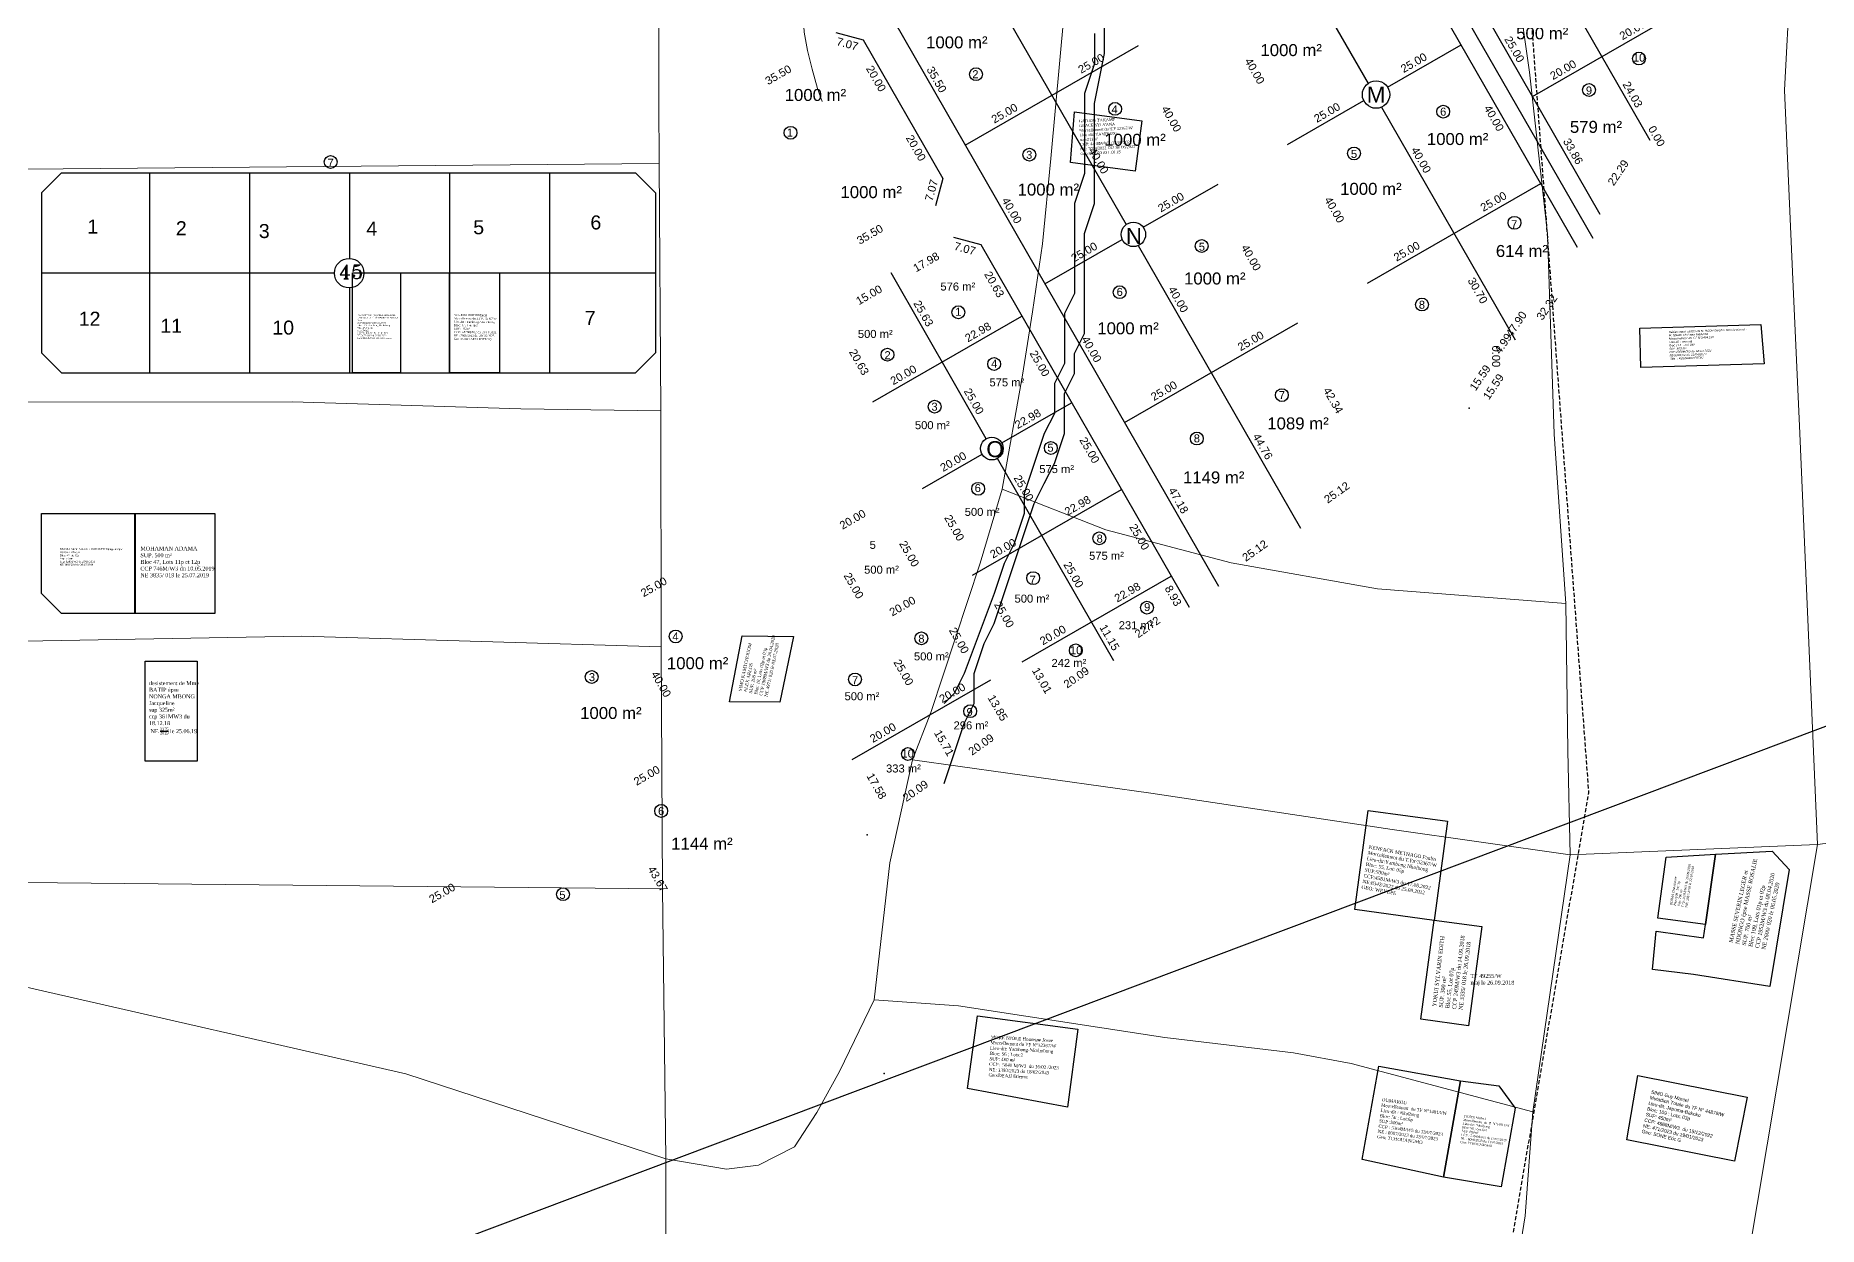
# Model space of a CAD drawing. Header units: millimetres. Extents: x 587399 to 927168, y 438565 to 1444955.
# Drawn here: x 589706.5 to 590152.1, y 444579.3 to 444877 of the extents above; entities that cross this region are included whole.
import ezdxf
from ezdxf.enums import TextEntityAlignment as Align

# ---------------------------------------------------------------- set-up
doc = ezdxf.new("R2010")
doc.units = ezdxf.units.MM
doc.header["$LTSCALE"] = 2
doc.linetypes.add('DISCONTINU', pattern=[0.75, 0.5, -0.25])
for name, color, linetype in [('Cotation Linéaire', 255, 'Continuous'), ('Cotation Surface', 7, 'Continuous'), ('Div_Cont', 1, 'Continuous'), ('end maj 26 02 2021', 7, 'Continuous'), ('Parcelle MAJ', 6, 'Continuous'), ('TF 13164 TF 13163 ET TF 45114 ANNULES', 250, 'Continuous')]:
    doc.layers.add(name, color=color, linetype=linetype)
for name, color, linetype, lineweight in [('Dossiers rejetés', 1, 'Continuous', 30), ('drains_fossés', 120, 'Continuous', 20), ('MAJ APRES LE 13.01.2023', 222, 'Continuous', 30), ('Numérotation', 6, 'Continuous', 9), ('Roads_others', 24, 'Continuous', 9)]:
    doc.layers.add(name, color=color, linetype=linetype, lineweight=lineweight)
doc.styles.get("Standard").update_dxf_attribs({"font": 'arial.ttf'})
doc.styles.add('Times 1.0', font='times.ttf', dxfattribs={"width": 0.99, "height": 1})

msp = doc.modelspace()

# ---------------------------------------------------------------- linework, layer by layer
at = {"color": 7}
for p, q in [((590095.78, 444826.277), (590021.607, 444955.399)), ((590032.981, 444944.634), (590097.478, 444832.354)), ((590091.878, 444824.036), (590025.177, 444940.151)), ((590091.878, 444824.036), (590025.177, 444940.151)), ((590001.008, 444932.034), (590039.519, 444864.992)), ((590001.008, 444932.034), (590039.519, 444864.992)), ((589940.31, 444897.167), (589979.059, 444829.711)), ((589940.31, 444897.167), (589979.059, 444829.711)), ((589906.491, 444877.741), (589913.317, 444875.896)), ((589906.491, 444877.741), (589913.317, 444875.896)), ((589921.122, 444880.378), (590002.155, 444739.314)), ((589913.317, 444875.896), (589933.241, 444841.211)), ((589913.317, 444875.896), (589933.241, 444841.211)), ((590042.909, 444859.092), (590076.32, 444800.928)), ((590042.909, 444859.092), (590076.32, 444800.928)), ((589933.241, 444841.211), (589931.396, 444834.385)), ((589933.241, 444841.211), (589931.396, 444834.385)), ((589935.879, 444826.581), (589942.705, 444824.735)), ((589935.879, 444826.581), (589942.705, 444824.735)), ((589942.705, 444824.735), (589994.783, 444734.075)), ((589942.705, 444824.735), (589994.783, 444734.075)), ((589982.073, 444824.464), (590022.628, 444753.865)), ((589982.073, 444824.464), (590022.628, 444753.865)), ((589944.094, 444776.179), (589920.287, 444817.624)), ((589944.094, 444776.179), (589920.287, 444817.624)), ((589975.963, 444720.698), (589946.912, 444771.272)), ((589975.963, 444720.698), (589946.912, 444771.272))]:
    msp.add_line(p, q, dxfattribs=at)
for p, q in [((589707.933, 444837.639), (589712.933, 444842.639)), ((589712.933, 444842.639), (589856.423, 444842.629)), ((589734.933, 444842.638), (589734.933, 444792.638)), ((589759.933, 444842.636), (589759.933, 444792.636)), ((589784.933, 444842.634), (589784.933, 444821.27)), ((589809.933, 444842.632), (589809.933, 444792.632)), ((589834.933, 444842.631), (589834.933, 444792.631)), ((589856.423, 444842.629), (589861.423, 444837.629)), ((589707.933, 444837.639), (589707.933, 444797.639)), ((589861.423, 444837.629), (589861.423, 444797.629)), ((589707.933, 444817.639), (589781.165, 444817.634)), ((589788.549, 444817.634), (589861.423, 444817.629)), ((589784.933, 444813.887), (589784.933, 444792.634)), ((589712.933, 444792.639), (589707.933, 444797.639)), ((589861.423, 444797.629), (589856.423, 444792.629)), ((589712.933, 444792.639), (589856.423, 444792.629))]:
    msp.add_line(p, q)
at = {"color": 232, "lineweight": 30, "flags": 128}
msp.add_lwpolyline([(589619, 444839), (589665, 444789), (589701, 444534), (591315, 445141), (591436, 445058), (592078, 443543), (591745, 440674), (591661, 440379)], dxfattribs=at)
msp.add_lwpolyline([(589619, 444839), (589665, 444789), (589701, 444534), (591315, 445141), (591436, 445058), (592078, 443543), (591745, 440674), (591661, 440379)], dxfattribs=at)
msp.add_lwpolyline([(589619, 444839), (589665, 444789), (589701, 444534), (591315, 445141), (591436, 445058), (592078, 443543), (591745, 440674), (591661, 440379)], dxfattribs=at)
at = {"flags": 128}
for points in [[(589966.174, 444857.931), (589982.962, 444855.675), (589981.272, 444843.098), (589965.148, 444845.215)], [(590039.51, 444683.27), (590059.34, 444680.62), (590056.04, 444655.784), (590036.21, 444658.49)]]:
    msp.add_lwpolyline(points, close=True, dxfattribs=at)
at = {"color": 1, "lineweight": -3, "flags": 128}
msp.add_lwpolyline([(589785.662, 444817.646), (589797.659, 444817.646), (589797.657, 444792.645), (589785.662, 444792.634)], close=True, dxfattribs=at)
at = {"color": 5, "flags": 128}
msp.add_lwpolyline([(590137.73, 444804.72), (590138.5, 444794.91), (590107.73, 444794.02), (590107.45, 444803.84)], close=True, dxfattribs=at)
at = {"color": 232, "lineweight": 30, "flags": 128}
for points in [[(590042.183, 444619.38), (590062.624, 444615.72), (590058.34, 444591.633), (590038.034, 444596.048)], [(590062.624, 444615.72), (590072.237, 444614.428), (590076.317, 444608.838), (590072.817, 444589.148), (590058.343, 444591.637)]]:
    msp.add_lwpolyline(points, close=True, dxfattribs=at)
at = {"color": 7}
for centre, radius in [((590107.223, 444871.224), 1.605), ((590107.223, 444871.224), 1.605), ((589941.529, 444867.316), 1.605), ((589941.529, 444867.316), 1.605), ((590041.518, 444862.217), 3.42), ((590041.518, 444862.217), 3.42), ((590094.762, 444863.371), 1.605), ((590094.762, 444863.371), 1.605), ((589976.301, 444858.645), 1.605), ((589976.301, 444858.645), 1.605), ((590058.311, 444857.955), 1.605), ((590058.311, 444857.955), 1.605), ((589895.18, 444852.673), 1.605), ((589895.18, 444852.673), 1.605), ((589780.221, 444845.39), 1.605), ((589780.221, 444845.39), 1.605), ((589954.876, 444847.201), 1.605), ((589954.876, 444847.201), 1.605), ((590036.015, 444847.496), 1.605), ((590036.015, 444847.496), 1.605), ((589980.877, 444827.266), 3.047), ((589980.877, 444827.266), 3.047), ((590076.119, 444830.166), 1.605), ((590076.119, 444830.166), 1.605), ((589997.947, 444824.353), 1.605), ((589997.947, 444824.353), 1.605), ((589977.428, 444812.82), 1.605), ((589977.428, 444812.82), 1.605), ((590053.003, 444809.744), 1.605), ((590053.003, 444809.744), 1.605), ((589937.12, 444807.811), 1.605), ((589937.12, 444807.811), 1.605), ((589919.389, 444797.205), 1.605), ((589919.389, 444797.205), 1.605), ((589946.05, 444794.868), 1.605), ((589946.05, 444794.868), 1.605), ((590017.989, 444787.094), 1.605), ((590017.989, 444787.094), 1.605), ((589931.183, 444784.203), 1.605), ((589931.183, 444784.203), 1.605), ((589945.503, 444773.725), 2.829), ((589945.503, 444773.725), 2.829), ((589960.233, 444773.886), 1.605), ((589960.233, 444773.886), 1.605), ((589996.728, 444776.234), 1.605), ((589996.728, 444776.234), 1.605), ((589942.072, 444763.682), 1.605), ((589942.072, 444763.682), 1.605), ((589972.339, 444751.313), 1.605), ((589972.339, 444751.313), 1.605), ((589955.813, 444741.345), 1.605), ((589955.813, 444741.345), 1.605), ((589984.248, 444733.98), 1.605), ((589984.248, 444733.98), 1.605), ((589866.465, 444726.759), 1.605), ((589866.465, 444726.759), 1.605), ((589927.884, 444726.29), 1.605), ((589927.884, 444726.29), 1.605), ((589966.47, 444723.292), 1.605), ((589966.47, 444723.292), 1.605), ((589845.473, 444716.634), 1.605), ((589845.473, 444716.634), 1.605), ((589911.291, 444716.026), 1.605), ((589911.291, 444716.026), 1.605), ((589940.072, 444708.075), 1.605), ((589940.072, 444708.075), 1.605), ((589924.515, 444697.391), 1.605), ((589924.515, 444697.391), 1.605), ((589862.843, 444683.157), 1.605), ((589862.843, 444683.157), 1.605), ((589838.309, 444662.335), 1.605), ((589838.309, 444662.335), 1.605)]:
    msp.add_circle(centre, radius, dxfattribs=at)
msp.add_circle((589784.857, 444817.579), 3.693)
for p in [(590064.828, 444783.858), (590064.828, 444783.858), (589914.286, 444677.214), (589914.286, 444677.214)]:
    msp.add_point(p, dxfattribs=at)
at = {"layer": 'Cotation Surface', "color": 7}
msp.add_line((590087.409, 444890.036), (590109.924, 444850.84), dxfattribs=at)
msp.add_line((590087.409, 444890.036), (590109.924, 444850.84), dxfattribs=at)
at = {"layer": 'Div_Cont', "color": 7}
for p, q in [((590080.611, 444861.715), (590115.297, 444881.639)), ((590080.611, 444861.715), (590115.297, 444881.639)), ((589938.804, 444849.595), (589982.161, 444874.501)), ((589938.804, 444849.595), (589982.161, 444874.501)), ((590044.37, 444864.106), (590062.784, 444874.684)), ((590044.37, 444864.106), (590062.784, 444874.684)), ((590019.427, 444849.778), (590038.45, 444860.706)), ((590019.427, 444849.778), (590038.45, 444860.706)), ((589983.346, 444829.052), (590002.085, 444839.816)), ((589983.346, 444829.052), (590002.085, 444839.816)), ((590039.351, 444815.093), (590082.708, 444839.999)), ((590039.351, 444815.093), (590082.708, 444839.999)), ((589958.728, 444814.911), (589978.091, 444826.033)), ((589958.728, 444814.911), (589978.091, 444826.033)), ((589915.708, 444785.441), (589952.979, 444806.851)), ((589915.708, 444785.441), (589952.979, 444806.851)), ((589978.652, 444780.226), (590022.01, 444805.132)), ((589978.652, 444780.226), (590022.01, 444805.132)), ((589947.956, 444775.135), (589965.431, 444785.173)), ((589947.956, 444775.135), (589965.431, 444785.173)), ((589928.161, 444763.763), (589943.05, 444772.316)), ((589928.161, 444763.763), (589943.05, 444772.316)), ((589940.613, 444742.085), (589977.884, 444763.494)), ((589940.613, 444742.085), (589977.884, 444763.494)), ((589953.066, 444720.407), (589990.336, 444741.816)), ((589953.066, 444720.407), (589990.336, 444741.816)), ((589910.577, 444696), (589945.261, 444715.924)), ((589910.577, 444696), (589945.261, 444715.924))]:
    msp.add_line(p, q, dxfattribs=at)
at = {"layer": 'Dossiers rejetés', "flags": 128}
msp.add_lwpolyline([(589809.933, 444817.632), (589822.433, 444817.631), (589822.433, 444792.631), (589809.933, 444792.632)], close=True, dxfattribs=at)
at = {"layer": 'drains_fossés'}
msp.add_lwpolyline([(589903.107, 444860.529), (589901.882, 444863.755), (589900.601, 444868.552), (589899.431, 444873.227), (589898.594, 444877.791), (589898.402, 444880.732), (589898.544, 444883.429), (589898.808, 444885.497), (589899.759, 444889.632), (589900.388, 444893.259), (589900.576, 444893.591), (589902.252, 444893.858)], dxfattribs=at)
at = {"layer": 'end maj 26 02 2021', "flags": 128}
for points in [[(589973.607, 444872.492), (589973.607, 444879.992), (589976.107, 444887.492)], [(589973.607, 444872.492), (589973.607, 444879.992), (589976.107, 444887.492)], [(589971.107, 444877.492), (589971.107, 444869.992), (589968.607, 444862.492), (589968.607, 444857.492), (589968.607, 444849.992), (589968.607, 444842.492), (589966.107, 444834.992), (589966.107, 444829.992), (589966.107, 444824.992), (589966.107, 444817.492), (589966.107, 444812.492), (589963.607, 444807.492), (589963.607, 444802.492), (589963.607, 444794.992), (589961.107, 444789.992), (589961.107, 444782.492), (589958.607, 444777.492), (589956.107, 444769.992), (589953.607, 444762.492), (589953.607, 444757.492), (589951.107, 444749.992), (589948.607, 444744.992), (589946.107, 444737.492), (589938.607, 444717.492), (589936.107, 444712.492), (589933.607, 444709.992)], [(589971.107, 444877.492), (589971.107, 444869.992), (589968.607, 444862.492), (589968.607, 444857.492), (589968.607, 444849.992), (589968.607, 444842.492), (589966.107, 444834.992), (589966.107, 444829.992), (589966.107, 444824.992), (589966.107, 444817.492), (589966.107, 444812.492), (589963.607, 444807.492), (589963.607, 444802.492), (589963.607, 444794.992), (589961.107, 444789.992), (589961.107, 444782.492), (589958.607, 444777.492), (589956.107, 444769.992), (589953.607, 444762.492), (589953.607, 444757.492), (589951.107, 444749.992), (589948.607, 444744.992), (589946.107, 444737.492), (589938.607, 444717.492), (589936.107, 444712.492), (589933.607, 444709.992)], [(589968.607, 444827.492), (589971.107, 444834.992), (589971.107, 444844.992), (589971.107, 444852.492), (589971.107, 444859.992), (589973.607, 444872.492)], [(589968.607, 444827.492), (589971.107, 444834.992), (589971.107, 444844.992), (589971.107, 444852.492), (589971.107, 444859.992), (589973.607, 444872.492)], [(589968.607, 444812.492), (589968.607, 444819.992), (589968.607, 444827.492)], [(589968.607, 444812.492), (589968.607, 444819.992), (589968.607, 444827.492)], [(589958.607, 444764.992), (589961.107, 444769.992), (589963.607, 444777.492), (589963.607, 444787.492), (589966.107, 444792.492), (589966.107, 444797.492), (589968.607, 444802.492), (589968.607, 444812.492)], [(589958.607, 444764.992), (589961.107, 444769.992), (589963.607, 444777.492), (589963.607, 444787.492), (589966.107, 444792.492), (589966.107, 444797.492), (589968.607, 444802.492), (589968.607, 444812.492)], [(589953.607, 444752.492), (589956.107, 444759.992), (589958.607, 444764.992)], [(589953.607, 444752.492), (589956.107, 444759.992), (589958.607, 444764.992)], [(589936.107, 444697.492), (589938.607, 444704.992), (589941.107, 444709.992), (589941.107, 444717.492), (589943.607, 444724.992), (589946.107, 444729.992), (589948.607, 444737.492), (589951.107, 444744.992), (589953.607, 444752.492)], [(589936.107, 444697.492), (589938.607, 444704.992), (589941.107, 444709.992), (589941.107, 444717.492), (589943.607, 444724.992), (589946.107, 444729.992), (589948.607, 444737.492), (589951.107, 444744.992), (589953.607, 444752.492)], [(589933.607, 444689.992), (589936.107, 444697.492)], [(589933.607, 444689.992), (589936.107, 444697.492)]]:
    msp.add_lwpolyline(points, dxfattribs=at)
at = {"layer": 'end maj 26 02 2021', "color": 150}
for points in [[(589707.936, 444757.526), (589731.333, 444757.516), (589731.333, 444732.503), (589712.932, 444732.506), (589707.933, 444737.506)], [(589707.936, 444757.526), (589731.333, 444757.516), (589731.333, 444732.503), (589712.932, 444732.506), (589707.933, 444737.506)], [(590126.398, 444672.318), (590123.849, 444654.725), (590111.958, 444656.371), (590114.068, 444671.611)], [(590126.398, 444672.318), (590123.849, 444654.725), (590111.958, 444656.371), (590114.068, 444671.611)]]:
    msp.add_lwpolyline(points, close=True, dxfattribs=at)
at = {"layer": 'end maj 26 02 2021', "color": 150, "lineweight": -3, "flags": 128}
for points in [[(589751.237, 444757.506), (589751.237, 444732.502), (589731.24, 444732.502), (589731.24, 444757.515)], [(589751.237, 444757.506), (589751.237, 444732.502), (589731.24, 444732.502), (589731.24, 444757.515)], [(589883.12, 444726.92), (589895.91, 444726.75), (589892.48, 444710.3), (589879.88, 444710.46)], [(589883.12, 444726.92), (589895.91, 444726.75), (589892.48, 444710.3), (589879.88, 444710.46)], [(589733.899, 444720.572), (589746.899, 444720.572), (589746.899, 444695.572), (589733.899, 444695.572)], [(589733.899, 444720.572), (589746.899, 444720.572), (589746.899, 444695.572), (589733.899, 444695.572)], [(590140.562, 444673.13), (590144.741, 444668.482), (590139.931, 444639.26), (590120.848, 444642.252), (590110.597, 444643.531), (590111.496, 444653.072), (590123.376, 444651.428), (590123.849, 444654.725), (590126.398, 444672.318)], [(590140.562, 444673.13), (590144.741, 444668.482), (590139.931, 444639.26), (590120.848, 444642.252), (590110.597, 444643.531), (590111.496, 444653.072), (590123.376, 444651.428), (590123.849, 444654.725), (590126.398, 444672.318)], [(590056.04, 444655.84), (590067.93, 444654.25), (590064.64, 444629.47), (590052.74, 444631.06)], [(590056.04, 444655.84), (590067.93, 444654.25), (590064.64, 444629.47), (590052.74, 444631.06)]]:
    msp.add_lwpolyline(points, close=True, dxfattribs=at)
at = {"layer": 'end maj 26 02 2021'}
msp.add_point((589918.607, 444617.492), dxfattribs=at)
msp.add_point((589918.607, 444617.492), dxfattribs=at)
at = {"layer": 'MAJ APRES LE 13.01.2023', "lineweight": -3, "flags": 128}
msp.add_lwpolyline([(589785.662, 444817.646), (589797.659, 444817.646), (589797.657, 444792.645), (589785.662, 444792.634)], close=True, dxfattribs=at)
at = {"layer": 'MAJ APRES LE 13.01.2023', "lineweight": 30, "flags": 128}
msp.add_lwpolyline([(589941.926, 444631.939), (589966.989, 444628.562), (589964.4, 444609.13), (589939.42, 444613.79)], close=True, dxfattribs=at)
at = {"layer": 'MAJ APRES LE 13.01.2023', "flags": 128}
msp.add_lwpolyline([(590106.93, 444616.99), (590134.29, 444611.56), (590131.13, 444595.61), (590104.17, 444600.96)], close=True, dxfattribs=at)
at = {"layer": 'Parcelle MAJ', "color": 6, "lineweight": 30, "flags": 128}
msp.add_lwpolyline([(589785.662, 444817.646), (589797.659, 444817.646), (589797.657, 444792.645), (589785.662, 444792.634)], close=True, dxfattribs=at)
at = {"layer": 'Roads_others'}
for p, q in [((589704.076, 444843.617), (589862.325, 444844.967)), ((590090.041, 444672.155), (590151.829, 444674.726)), ((590151.829, 444674.726), (590120.862, 444490.004)), ((589703.564, 444665.271), (589863.182, 444663.672))]:
    msp.add_line(p, q, dxfattribs=at)
for points in [[(589863.563, 444480.684), (589863.915, 444540.015), (589863.97, 444596.217), (589863.182, 444663.672), (589862.8, 444724.14), (589862.741, 444783.15), (589862.325, 444844.967), (589862.221, 444860.344), (589862.252, 444907.072), (589861.085, 444952.782), (589862.31, 445005.271), (589862.334, 445047.865)], [(590132.811, 444932.789), (590148.555, 444908.285), (590145.065, 444890.053), (590143.604, 444863.288), (590145.581, 444817.888), (590147.419, 444777.507), (590151.829, 444674.726)], [(590071.933, 444919.419), (590064.041, 444918.659), (590043.655, 444922.342), (590014.754, 444926.304), (590003.142, 444927.033), (589991.543, 444925.098), (589978.592, 444920.94), (589970.403, 444916.654), (589967.28, 444909.399), (589963.587, 444882.632), (589960.204, 444846.247), (589958.138, 444824.943), (589955.624, 444807.938), (589953.109, 444792.106), (589948.075, 444763.557)], [(590056.635, 444484.446), (590066.803, 444541.399), (590073.19, 444559.889), (590076.899, 444569.952), (590078.818, 444581.937), (590080.735, 444607.962), (590090.041, 444672.155), (590089.427, 444698.188), (590088.946, 444735.01), (590086.073, 444777.303), (590084.392, 444827.434), (590079.878, 444867.801), (590075.686, 444897.081), (590071.933, 444919.419)], [(589704.189, 444785.348), (589770.587, 444785.424), (589827.76, 444783.701), (589862.741, 444783.15)], [(589948.075, 444763.557), (589942.587, 444745.069), (589930.268, 444707.791), (589925.662, 444695.947), (589920.025, 444670.217), (589916.041, 444635.9)], [(589948.075, 444763.557), (589973.984, 444753.38), (590005.265, 444745.131), (590041.895, 444738.656), (590088.946, 444735.01)], [(589703.649, 444725.608), (589773.02, 444726.859), (589862.8, 444724.14)], [(589925.662, 444695.947), (589985.218, 444687.582), (590045.529, 444678.478), (590090.041, 444672.155)], [(590151.829, 444674.726), (590193.509, 444680.25), (590237.731, 444685.91)], [(589863.97, 444596.217), (589799.039, 444617.444), (589703.435, 444639.238), (589538.726, 444681.37)], [(589916.041, 444635.9), (589907.422, 444617.994), (589901.781, 444607.784), (589896.128, 444599.2), (589887.196, 444594.615), (589879.159, 444593.568), (589863.97, 444596.217)], [(589916.041, 444635.9), (589937.179, 444634.439), (589988.709, 444626.498), (590020.862, 444622.694), (590035.319, 444620.044), (590080.735, 444607.962)]]:
    msp.add_lwpolyline(points, dxfattribs=at)
at = {"layer": 'TF 13164 TF 13163 ET TF 45114 ANNULES', "linetype": 'DISCONTINU', "lineweight": -3, "flags": 128}
msp.add_lwpolyline([(591061.53, 445042.266), (591101.53, 444954.266), (591206.53, 444604.266), (591351.53, 444369.266), (591516.53, 444349.266), (591656.53, 444287.266), (591901.53, 444294.266), (592206.53, 444362.266), (592496.53, 444369.266), (592650.88, 444526.026), (592816.53, 444694.266), (593031.53, 444354.266), (593267.69, 444041.63), (593177.687, 443861.628), (592952.69, 443676.63), (592895.57, 443501.91), (592952.38, 443543.41), (593005.3, 443527.87), (593026.636, 443499.05), (593056.38, 443449.49), (593133.96, 443493.33), (593165.2, 443554.79), (593264.07, 443591.37), (593375.556, 443584.47), (593418.33, 443582.62), (593465.53, 443558.02), (593485.907, 443471.51), (593335.65, 443462.93), (593055.16, 443327.94), (593105.66, 443176.17), (593120.37, 443175.55), (593137, 443125.57), (593160.73, 443133.47), (593178.09, 443081.28), (593268.23, 443111.28), (593357.91, 442841.81), (593125.015, 442764.307), (592879.692, 442886.629), (592546.53, 442854.266), (592306.53, 442877.266), (592046.53, 442969.266), (591861.53, 443024.266), (591706.53, 443084.266), (591466.53, 443169.266), (591185.53, 443254.266), (590892.53, 443334.266), (590652.53, 443379.266), (590350.53, 443417.266), (590111.56, 443389.826), (590073.83, 443474.166), (590006.29, 443648.326), (589927.63, 443844.616), (590031.73, 444321.016), (590094.72, 444687.696), (590075.84, 444942.176), (590369.53, 444992.266), (590641.53, 444999.266), (590953.53, 445044.266), (591061.53, 445042.266)], dxfattribs=at)
msp.add_lwpolyline([(591061.53, 445042.266), (591101.53, 444954.266), (591206.53, 444604.266), (591351.53, 444369.266), (591516.53, 444349.266), (591656.53, 444287.266), (591901.53, 444294.266), (592206.53, 444362.266), (592496.53, 444369.266), (592650.88, 444526.026), (592816.53, 444694.266), (593031.53, 444354.266), (593267.69, 444041.63), (593177.687, 443861.628), (592952.69, 443676.63), (592895.57, 443501.91), (592952.38, 443543.41), (593005.3, 443527.87), (593026.636, 443499.05), (593056.38, 443449.49), (593133.96, 443493.33), (593165.2, 443554.79), (593264.07, 443591.37), (593375.556, 443584.47), (593418.33, 443582.62), (593465.53, 443558.02), (593485.907, 443471.51), (593335.65, 443462.93), (593055.16, 443327.94), (593105.66, 443176.17), (593120.37, 443175.55), (593137, 443125.57), (593160.73, 443133.47), (593178.09, 443081.28), (593268.23, 443111.28), (593357.91, 442841.81), (593125.015, 442764.307), (592879.692, 442886.629), (592546.53, 442854.266), (592306.53, 442877.266), (592046.53, 442969.266), (591861.53, 443024.266), (591706.53, 443084.266), (591466.53, 443169.266), (591185.53, 443254.266), (590892.53, 443334.266), (590652.53, 443379.266), (590350.53, 443417.266), (590111.56, 443389.826), (590073.83, 443474.166), (590006.29, 443648.326), (589927.63, 443844.616), (590031.73, 444321.016), (590094.72, 444687.696), (590075.84, 444942.176), (590369.53, 444992.266), (590641.53, 444999.266), (590953.53, 445044.266), (591061.53, 445042.266)], dxfattribs=at)

# ---------------------------------------------------------------- texts
for s, p in [('1', (589719.397, 444827.477)), ('2', (589741.53, 444827.062)), ('3', (589762.265, 444826.36)), ('4', (589789.154, 444826.983)), ('5', (589815.865, 444827.311)), ('6', (589845.147, 444828.509)), ('12', (589717.249, 444804.446)), ('11', (589737.651, 444802.671)), ('10', (589765.637, 444802.227)), ('7', (589843.741, 444804.635))]:
    msp.add_text(s, height=3.5).set_placement(p)
at = {"attachment_point": 1}
for s, insert, char_height, width, rotation in [('\\A1;{\\fTimes New Roman|b0|i0|c0|p18;GADJOU TAKAME \\PGRACE SYLVANA\\P\\C1;Morcellement du T.F 32367/W\\P\\C256;Lieu dit: YAMBONG\\Psup:211m\\fISOCPEUR|b0|i0|c0|p34;²\\fTimes New Roman|b0|i0|c0|p18;\\PCCP: 4438M/W3 /13/06/2022\\PNE: 7074/2022 DU 30/ 06/2022\\P\\C1;Géo:BOUNGO LOUIS }', (589967.229, 444855.944), 0.7, 30, 2.75132), ('{\\fTimes New Roman|b0|i0|c0|p18;KENFACK METHAGO Paulin\\P\\C1;Morcellement du T.Fn%%D32367/W\\P\\C256;Lieu-dit:Yambong Nkolbong\\C1;\\P\\C0;Bloc: 55, Lot: 05p\\C1;\\P\\C256;SUP:500m²\\PCCP:4581M/W3 du 17.08.2022\\PNE:8342/2022 du 25.08.2022\\PGEO: WEYEPE }', (590039.83, 444674.609), 0.87353, 29.65063, 349.46698)]:
    msp.add_mtext(s, dxfattribs=dict(at, insert=insert, char_height=char_height, width=width, rotation=rotation))
at = {"insert": (589782.312, 444819.659), "char_height": 3.5, "width": 48.1353, "attachment_point": 1}
msp.add_mtext('{\\Fromant.shx;45}', dxfattribs=at)
at = {"color": 7, "insert": (590114.603, 444803.094), "char_height": 0.5, "width": 40.84808, "attachment_point": 1, "rotation": 2.11806}
msp.add_mtext('{\\fVerdana|b0|i1|c0|p34;\\C1;Désistement partiel de M. NGOH Delphin Roméo a/p de :\\P\\C7;M. NNADI Christian NWAFOR\\P\\C1;Morcellement du T.F.N°24041/W\\P\\C7;Lieu-dit : Japoma \\PBloc 113  , Lot 05P\\PSUP: 300 m²\\PCCP:4380M/W3 du 06.04.2022\\PNE:9001/22 du 21/04/2022\\P\\C1;Géo  : NOUNAMO FOTSO}', dxfattribs=at)
at = {"layer": 'Cotation Linéaire', "color": 7}
for s, rotation, p in [('20.00', 29.87441, (590106.128, 444877.525)), ('20.00', 29.87441, (590106.128, 444877.525)), ('25.00', 29.87441, (590051.446, 444869.324)), ('25.00', 29.87441, (590051.446, 444869.324)), ('25.00', 299.87476, (590075.253, 444873.052)), ('25.00', 299.87476, (590075.253, 444873.052)), ('35.50', 299.87424, (589930.83, 444865.485)), ('35.50', 299.87424, (589930.83, 444865.485)), ('25.00', 29.87441, (589970.824, 444869.142)), ('25.00', 29.87441, (589970.824, 444869.142)), ('40.00', 299.87476, (590010.333, 444867.619)), ('40.00', 299.87476, (590010.333, 444867.619)), ('20.00', 29.87441, (590088.785, 444867.563)), ('20.00', 29.87441, (590088.785, 444867.563)), ('24.03', 299.87476, (590104.807, 444861.757)), ('24.03', 299.87476, (590104.807, 444861.757)), ('25.00', 29.87441, (589949.146, 444856.689)), ('25.00', 29.87441, (589949.146, 444856.689)), ('25.00', 29.87441, (590029.768, 444856.872)), ('25.00', 29.87441, (590029.768, 444856.872)), ('33.86', 299.87476, (590089.912, 444847.533)), ('33.86', 299.87476, (590089.912, 444847.533)), ('0.00', 299.87487, (590110.791, 444851.338)), ('0.00', 299.87487, (590110.791, 444851.338)), ('40.00', 299.87476, (589971.312, 444845.204)), ('40.00', 299.87476, (589971.312, 444845.204)), ('40.00', 299.87476, (590051.935, 444845.387)), ('40.00', 299.87476, (590051.935, 444845.387)), ('22.29', 56.04898, (590102.872, 444842.156)), ('22.29', 56.04898, (590102.872, 444842.156)), ('7.07', 74.87433, (589931.353, 444838.059)), ('7.07', 74.87433, (589931.353, 444838.059)), ('25.00', 29.87441, (589990.748, 444834.457)), ('25.00', 29.87441, (589990.748, 444834.457)), ('25.00', 29.87441, (590071.371, 444834.64)), ('25.00', 29.87441, (590071.371, 444834.64)), ('40.00', 299.87424, (589949.633, 444832.751)), ('40.00', 299.87424, (589949.633, 444832.751)), ('40.00', 299.87476, (590030.257, 444832.934)), ('40.00', 299.87476, (590030.257, 444832.934)), ('35.50', 29.87441, (589915.507, 444826.41)), ('35.50', 29.87441, (589915.507, 444826.41)), ('25.00', 29.87441, (589969.07, 444822.004)), ('25.00', 29.87441, (589969.07, 444822.004)), ('25.00', 29.87441, (590049.693, 444822.187)), ('25.00', 29.87441, (590049.693, 444822.187)), ('25.63', 299.87411, (589927.536, 444807.012)), ('25.63', 299.87411, (589927.536, 444807.012)), ('40.00', 299.87476, (589991.237, 444810.52)), ('40.00', 299.87476, (589991.237, 444810.52)), ('47.90', 56.04923, (590077.375, 444804.286)), ('47.90', 56.04923, (590077.375, 444804.286)), ('22.98', 29.87441, (589942.516, 444801.994)), ('22.98', 29.87441, (589942.516, 444801.994)), ('40.00', 299.87424, (589969.557, 444798.066)), ('40.00', 299.87424, (589969.557, 444798.066)), ('25.00', 29.87441, (590010.672, 444799.773)), ('25.00', 29.87441, (590010.672, 444799.773)), ('4.99', 56.04898, (590074.097, 444799.416)), ('4.99', 56.04898, (590074.097, 444799.416)), ('20.63', 299.87411, (589911.439, 444794.882)), ('20.63', 299.87411, (589911.439, 444794.882)), ('20.00', 29.87441, (589923.881, 444791.289)), ('20.00', 29.87441, (589923.881, 444791.289)), ('15.59', 56.04885, (590068.351, 444790.881)), ('15.59', 56.04988, (590068.351, 444790.881)), ('15.59', 56.04885, (590068.351, 444790.881)), ('15.59', 56.04988, (590068.351, 444790.881)), ('25.00', 299.87411, (589940.144, 444785.062)), ('25.00', 299.87411, (589940.144, 444785.062)), ('25.00', 29.87441, (589988.994, 444787.32)), ('25.00', 29.87441, (589988.994, 444787.32)), ('22.98', 29.87441, (589954.969, 444780.316)), ('22.98', 29.87441, (589954.969, 444780.316)), ('44.76', 299.87476, (590012.347, 444773.77)), ('44.76', 299.87476, (590012.347, 444773.77)), ('20.00', 29.87441, (589936.334, 444769.611)), ('20.00', 29.87441, (589936.334, 444769.611)), ('25.00', 299.87411, (589952.596, 444763.384)), ('25.00', 299.87411, (589952.596, 444763.384)), ('22.98', 29.87441, (589967.422, 444758.638)), ('22.98', 29.87441, (589967.422, 444758.638)), ('47.18', 299.87424, (589991.27, 444760.267)), ('47.18', 299.87424, (589991.27, 444760.267)), ('25.12', 35.40315, (590032.285, 444761.956)), ('25.12', 35.40315, (590032.285, 444761.956)), ('20.00', 29.87441, (589911.187, 444755.167)), ('20.00', 29.87441, (589911.187, 444755.167)), ('25.00', 299.87411, (589935.254, 444753.422)), ('25.00', 299.87411, (589935.254, 444753.422)), ('20.00', 29.87441, (589948.786, 444747.933)), ('20.00', 29.87441, (589948.786, 444747.933)), ('25.12', 35.40315, (590011.811, 444747.404)), ('25.12', 35.40315, (590011.811, 444747.404)), ('25.00', 299.87411, (589965.049, 444741.706)), ('25.00', 299.87411, (589965.049, 444741.706)), ('25.00', 29.87441, (589861.487, 444738.294)), ('25.00', 29.87441, (589861.487, 444738.294)), ('25.00', 299.87411, (589910.108, 444738.977)), ('25.00', 299.87411, (589910.108, 444738.977)), ('22.98', 29.87441, (589979.874, 444736.96)), ('22.98', 29.87441, (589979.874, 444736.96)), ('20.00', 29.87441, (589923.64, 444733.488)), ('20.00', 29.87441, (589923.64, 444733.488)), ('25.00', 299.87411, (589947.706, 444731.744)), ('25.00', 299.87411, (589947.706, 444731.744)), ('22.72', 35.40315, (589984.943, 444728.307)), ('22.72', 35.40315, (589984.943, 444728.307)), ('20.00', 29.87441, (589961.239, 444726.255)), ('20.00', 29.87441, (589961.239, 444726.255)), ('11.15', 299.87411, (589974.052, 444726.032)), ('11.15', 299.87411, (589974.052, 444726.032)), ('25.00', 299.87411, (589922.56, 444717.299)), ('25.00', 299.87411, (589922.56, 444717.299)), ('40.00', 299.87411, (589861.975, 444714.356)), ('40.00', 299.87411, (589861.975, 444714.356)), ('13.01', 299.87411, (589957.174, 444715.263)), ('13.01', 299.87411, (589957.174, 444715.263)), ('20.09', 35.19444, (589967.179, 444715.728)), ('20.09', 35.19444, (589967.179, 444715.728)), ('20.00', 29.87441, (589936.092, 444711.81)), ('20.00', 29.87441, (589936.092, 444711.81)), ('20.00', 29.87441, (589918.75, 444701.848)), ('20.00', 29.87441, (589918.75, 444701.848)), ('15.71', 299.87411, (589932.7, 444699.647)), ('15.71', 299.87411, (589932.7, 444699.647)), ('20.09', 35.19444, (589943.377, 444698.942)), ('20.09', 35.19444, (589943.377, 444698.942)), ('25.00', 29.87441, (589859.733, 444691.157)), ('25.00', 29.87441, (589859.733, 444691.157)), ('17.58', 299.87411, (589915.821, 444688.878)), ('17.58', 299.87411, (589915.821, 444688.878)), ('20.09', 35.19444, (589926.962, 444687.365)), ('20.09', 35.19444, (589926.962, 444687.365)), ('43.67', 299.87411, (589861.135, 444665.629)), ('43.67', 299.87411, (589861.135, 444665.629)), ('25.00', 29.87441, (589808.573, 444661.769)), ('25.00', 29.87441, (589808.573, 444661.769))]:
    msp.add_text(s, height=2, rotation=rotation, dxfattribs=at).set_placement(p, align=Align.CENTER)
for s, rotation, p in [('7.07', 344.87433, (589909.643, 444875.853)), ('7.07', 344.87433, (589909.643, 444875.853)), ('35.50', 29.87441, (589891.598, 444868.032)), ('35.50', 29.87441, (589891.598, 444868.032)), ('20.00', 299.87424, (589917.431, 444866.726)), ('20.00', 299.87424, (589917.431, 444866.726)), ('40.00', 299.87476, (590071.879, 444856.843)), ('40.00', 299.87476, (590071.879, 444856.843)), ('40.00', 299.87476, (589991.256, 444856.661)), ('40.00', 299.87476, (589991.256, 444856.661)), ('20.00', 299.87424, (589927.393, 444849.384)), ('20.00', 299.87424, (589927.393, 444849.384)), ('7.07', 344.87433, (589939.031, 444824.693)), ('7.07', 344.87433, (589939.031, 444824.693)), ('40.00', 299.87476, (590011.18, 444821.976)), ('40.00', 299.87476, (590011.18, 444821.976)), ('17.98', 29.87441, (589928.581, 444821.235)), ('17.98', 29.87441, (589928.581, 444821.235)), ('15.00', 29.87441, (589914.281, 444813.021)), ('15.00', 29.87441, (589914.281, 444813.021)), ('20.63', 299.87424, (589946.975, 444815.295)), ('20.63', 299.87424, (589946.975, 444815.295)), ('30.70', 299.87476, (590067.808, 444813.739)), ('30.70', 299.87476, (590067.808, 444813.739)), ('32.32', 56.04892, (590083.387, 444809.633)), ('32.32', 56.04892, (590083.387, 444809.633)), ('25.00', 299.87424, (589958.338, 444795.514)), ('25.00', 299.87424, (589958.338, 444795.514)), ('0.00', 270.07622, (590072.532, 444796.786)), ('0.00', 270.07622, (590072.532, 444796.786)), ('15.59', 56.04988, (590070.01, 444789.764)), ('15.59', 56.04885, (590070.01, 444789.764)), ('15.59', 56.04988, (590070.01, 444789.764)), ('15.59', 56.04885, (590070.01, 444789.764)), ('42.34', 299.87476, (590031.688, 444786.276)), ('42.34', 299.87476, (590031.688, 444786.276)), ('25.00', 299.87424, (589970.79, 444773.835)), ('25.00', 299.87424, (589970.79, 444773.835)), ('25.00', 299.87424, (589983.243, 444752.157)), ('25.00', 299.87424, (589983.243, 444752.157)), ('25.00', 299.87411, (589925.716, 444747.943)), ('25.00', 299.87411, (589925.716, 444747.943)), ('8.93', 299.87424, (589991.693, 444737.447)), ('8.93', 299.87424, (589991.693, 444737.447)), ('25.00', 299.87411, (589938.168, 444726.265)), ('25.00', 299.87411, (589938.168, 444726.265)), ('13.85', 299.87411, (589947.844, 444709.42)), ('13.85', 299.87411, (589947.844, 444709.42))]:
    msp.add_text(s, height=2, rotation=rotation, dxfattribs=at).set_placement(p, align=Align.TOP_CENTER)
at = {"layer": 'Cotation Surface', "color": 7}
for s, height, p in [('500 m²', 3, (590083.057, 444877.535)), ('500 m²', 3, (590083.057, 444877.535)), ('1000 m²', 3, (589936.737, 444875.279)), ('1000 m²', 3, (589936.737, 444875.279)), ('1000 m²', 3, (590020.304, 444873.347)), ('1000 m²', 3, (590020.304, 444873.347)), ('1000 m²', 3, (589901.392, 444862.125)), ('1000 m²', 3, (589901.392, 444862.125)), ('579 m²', 3, (590096.492, 444854.147)), ('579 m²', 3, (590096.492, 444854.147)), ('1000 m²', 3, (589981.284, 444850.932)), ('1000 m²', 3, (589981.284, 444850.932)), ('1000 m²', 3, (590061.907, 444851.115)), ('1000 m²', 3, (590061.907, 444851.115)), ('1000 m²', 3, (589915.338, 444837.846)), ('1000 m²', 3, (589915.338, 444837.846)), ('1000 m²', 3, (589959.606, 444838.48)), ('1000 m²', 3, (589959.606, 444838.48)), ('1000 m²', 3, (590040.229, 444838.662)), ('1000 m²', 3, (590040.229, 444838.662)), ('614 m²', 3, (590077.984, 444823.127)), ('614 m²', 3, (590077.984, 444823.127)), ('576 m²', 2, (589936.98, 444814.239)), ('576 m²', 2, (589936.98, 444814.239)), ('1000 m²', 3, (590001.208, 444816.248)), ('1000 m²', 3, (590001.208, 444816.248)), ('500 m²', 2, (589916.352, 444802.389)), ('500 m²', 2, (589916.352, 444802.389)), ('1000 m²', 3, (589979.53, 444803.795)), ('1000 m²', 3, (589979.53, 444803.795)), ('575 m²', 2, (589949.241, 444790.288)), ('575 m²', 2, (589949.241, 444790.288)), ('500 m²', 2, (589930.606, 444779.583)), ('500 m²', 2, (589930.606, 444779.583)), ('1089 m²', 3, (590022.017, 444780.023)), ('1089 m²', 3, (590022.017, 444780.023)), ('575 m²', 2, (589961.693, 444768.61)), ('575 m²', 2, (589961.693, 444768.61)), ('1149 m²', 3, (590000.941, 444766.521)), ('1149 m²', 3, (590000.941, 444766.521)), ('500 m²', 2, (589943.058, 444757.905)), ('500 m²', 2, (589943.058, 444757.905)), ('575 m²', 2, (589974.146, 444746.932)), ('575 m²', 2, (589974.146, 444746.932)), ('500 m²', 2, (589917.912, 444743.46)), ('500 m²', 2, (589917.912, 444743.46)), ('500 m²', 2, (589955.511, 444736.227)), ('500 m²', 2, (589955.511, 444736.227)), ('231 m²', 2, (589981.55, 444729.574)), ('231 m²', 2, (589981.55, 444729.574)), ('1000 m²', 3, (589871.947, 444720.084)), ('1000 m²', 3, (589871.947, 444720.084)), ('500 m²', 2, (589930.364, 444721.782)), ('500 m²', 2, (589930.364, 444721.782)), ('242 m²', 2, (589964.746, 444720.149)), ('242 m²', 2, (589964.746, 444720.149)), ('500 m²', 2, (589913.022, 444711.82)), ('500 m²', 2, (589913.022, 444711.82)), ('1000 m²', 3, (589850.269, 444707.632)), ('1000 m²', 3, (589850.269, 444707.632)), ('296 m²', 2, (589940.272, 444704.534)), ('296 m²', 2, (589940.272, 444704.534)), ('333 m²', 2, (589923.393, 444693.764)), ('333 m²', 2, (589923.393, 444693.764)), ('1144 m²', 3, (589873.023, 444674.97)), ('1144 m²', 3, (589873.023, 444674.97))]:
    msp.add_text(s, height=height, dxfattribs=at).set_placement(p, align=Align.MIDDLE_CENTER)
at = {"layer": 'Cotation Surface', "color": 7, "char_height": 4, "width": 5.41405, "attachment_point": 1}
for s, insert in [('M', (590039.19, 444864.241)), ('M', (590039.19, 444864.241)), ('N', (589978.98, 444828.853)), ('N', (589978.98, 444828.853)), ('O', (589944.112, 444775.59)), ('O', (589944.112, 444775.59))]:
    msp.add_mtext(s, dxfattribs=dict(at, insert=insert))
at = {"layer": 'Dossiers rejetés', "insert": (589811.054, 444807.399), "char_height": 0.51238, "width": 14.37215, "attachment_point": 1, "rotation": 359.49909}
msp.add_mtext('{\\fTimes New Roman|b0|i0|c0|p18;YOUMBI TIMINI Marcel  \\P\\C1;Morcellement du T.F N°32367/W     \\P\\C256;Lieu-dit : Yambong-Nkolmbong\\PBloc: 47 ; Lot: 8p2\\PSUP : 312m²\\PCCP : 4826M/W3 du  29/11/2022\\PNE : 7660/2022 du  29/ 06/2023\\P\\C1;Geo : NOUNAMO FOTSO G}', dxfattribs=at)
at = {"layer": 'end maj 26 02 2021', "insert": (589712.514, 444748.844), "char_height": 0.46983, "attachment_point": 1}
msp.add_mtext_dynamic_manual_height_columns('{\\fTimes New Roman|b0|i0|c0|p18;DJOSSA Momi Aristide et POUALEU Djeugoue èpse \\PDJOSSA Olivette\\PBloc: 47 lot: 12p\\PSup: 573m²\\PCcp: 838M/W3 du 25/06/2019\\PNE:3891/2019 le 29/07/2019}', width=89.54869, gutter_width=12.5, heights=[28.553], dxfattribs=at)
msp.add_mtext_dynamic_manual_height_columns('{\\fTimes New Roman|b0|i0|c0|p18;DJOSSA Momi Aristide et POUALEU Djeugoue èpse \\PDJOSSA Olivette\\PBloc: 47 lot: 12p\\PSup: 573m²\\PCcp: 838M/W3 du 25/06/2019\\PNE:3891/2019 le 29/07/2019}', width=89.54869, gutter_width=12.5, heights=[28.553], dxfattribs=at)
at = {"layer": 'end maj 26 02 2021', "color": 150, "linetype": 'ByBlock', "lineweight": -3, "ltscale": 0.0014, "char_height": 1, "attachment_point": 1, "style": 'Times 1.0'}
for s, insert, width in [('{\\C256;MOHAMAN ADAMA\\PSUP. 500 m²\\PBloc 47, Lots 11p et 12p\\PCCP 746M/W3 du 10.05.2019\\PNE 3835/ 019 le 25.07.2019}', (589732.674, 444749.242), 32.49542), ('{\\C256;MOHAMAN ADAMA\\PSUP. 500 m²\\PBloc 47, Lots 11p et 12p\\PCCP 746M/W3 du 10.05.2019\\PNE 3835/ 019 le 25.07.2019}', (589732.674, 444749.242), 32.49542), ('\\A1;desistement de Mme BATIP épse NONGA MBONG Jacqueline\\Psup 325m²\\Pccp 361MW3 du 18.12.18\\P NE {\\H0.7x;\\S3375/2019;} le 25.06.19', (589734.821, 444715.604), 12.8241), ('\\A1;desistement de Mme BATIP épse NONGA MBONG Jacqueline\\Psup 325m²\\Pccp 361MW3 du 18.12.18\\P NE {\\H0.7x;\\S3375/2019;} le 25.06.19', (589734.821, 444715.604), 12.8241), ('{\\C1;TF 49255/W\\Pmaj le 26.09.2018}', (590065.164, 444642.41), 30.23996), ('{\\C1;TF 49255/W\\Pmaj le 26.09.2018}', (590065.164, 444642.41), 30.23996)]:
    msp.add_mtext(s, dxfattribs=dict(at, insert=insert, width=width))
at = {"layer": 'end maj 26 02 2021', "color": 150, "linetype": 'ByBlock', "lineweight": -3, "ltscale": 0.0014, "attachment_point": 1, "style": 'Times 1.0'}
for s, insert, char_height, width, rotation in [('{\\fTimes New Roman|b0|i0|c186|p18;\\C256;SIMO KAMTCHOUOM \\fTimes New Roman|b0|i0|c0|p18;\\P\\fTimes New Roman|b0|i0|c186|p18;ALEX ARLOS\\PSUP. 208 m²\\PBloc 18, Lots 02p et 03p\\PCCP 1988M/W3 du 20.04.2020\\PNE \\fTimes New Roman|b0|i0|c0|p18;4971/ 020 le 03.07.2020}', (589882.114, 444713.207), 0.8, 35.85159, 77.82639), ('{\\fTimes New Roman|b0|i0|c186|p18;\\C256;SIMO KAMTCHOUOM \\fTimes New Roman|b0|i0|c0|p18;\\P\\fTimes New Roman|b0|i0|c186|p18;ALEX ARLOS\\PSUP. 208 m²\\PBloc 18, Lots 02p et 03p\\PCCP 1988M/W3 du 20.04.2020\\PNE \\fTimes New Roman|b0|i0|c0|p18;4971/ 020 le 03.07.2020}', (589882.114, 444713.207), 0.8, 35.85159, 77.82639), ('{\\C256;MASSE SEVERIN LEGER et\\PNDONGO épse MASSE ROSALIE\\PSUP. 700 m²\\PBloc 109, Lots 01p et 02p\\PCCP 1952M/W3 du 08.04.2020\\PNE 2600/ 020 le 06.05.2020}', (590129.683, 444650.329), 1, 31.38882, 78.01312), ('{\\C256;MASSE SEVERIN LEGER et\\PNDONGO épse MASSE ROSALIE\\PSUP. 700 m²\\PBloc 109, Lots 01p et 02p\\PCCP 1952M/W3 du 08.04.2020\\PNE 2600/ 020 le 06.05.2020}', (590129.683, 444650.329), 1, 31.38882, 78.01312), ('{\\C256;YOKUI SYLVARIN EDITH\\PSUP. 300 m²\\PBloc 55, Lot 07p\\PCCP 249M/W3 du 14.09.2018\\PNE 3335/ 018 le 26.09.2018}', (590055.542, 444634.279), 1, 45.52695, 83.22741), ('{\\C256;YOKUI SYLVARIN EDITH\\PSUP. 300 m²\\PBloc 55, Lot 07p\\PCCP 249M/W3 du 14.09.2018\\PNE 3335/ 018 le 26.09.2018}', (590055.542, 444634.279), 1, 45.52695, 83.22741)]:
    msp.add_mtext(s, dxfattribs=dict(at, insert=insert, char_height=char_height, width=width, rotation=rotation))
at = {"layer": 'end maj 26 02 2021', "insert": (590114.944, 444659.691), "char_height": 0.57907, "attachment_point": 1, "rotation": 80.53466}
msp.add_mtext_dynamic_manual_height_columns('{\\fTimes New Roman|b0|i0|c0|p18;EDIMA Donatienne\\PBloc:109   lot: 1p\\PSup: 200 m²\\PCcp: 260M/W3 du 20/09/2018\\PNE: 3587/2018 le 22/10/2018}', width=187.33935, gutter_width=12.5, heights=[54.701], dxfattribs=at)
msp.add_mtext_dynamic_manual_height_columns('{\\fTimes New Roman|b0|i0|c0|p18;EDIMA Donatienne\\PBloc:109   lot: 1p\\PSup: 200 m²\\PCcp: 260M/W3 du 20/09/2018\\PNE: 3587/2018 le 22/10/2018}', width=187.33935, gutter_width=12.5, heights=[54.701], dxfattribs=at)
at = {"layer": 'MAJ APRES LE 13.01.2023', "lineweight": -3, "insert": (589786.892, 444807.305), "char_height": 0.38466, "width": 45.4866, "attachment_point": 1, "rotation": 359.94302}
msp.add_mtext('{\\fTimes New Roman|b0|i0|c0|p18;Desistement de ESSOMBA Marie Karis \\PLeandros au profit de HAMENI HAKOUA \\PYves\\P\\C1;Morcellement du TF:32367/W\\C256;\\PLIEU DIT : Yambong Nkolmbong\\PBloc: 45, Lot:9p \\PSUP:300m2 \\PCCP:4720M/W3 du 13/10/ 2022\\PNE:9177/ 2022 du 22/09/ 2022\\PGEO:NOUNAMO FOTSO Gustave}', dxfattribs=at)
at = {"layer": 'MAJ APRES LE 13.01.2023', "lineweight": 30, "insert": (589945.212, 444627.019), "char_height": 0.80913, "width": 28.55805, "attachment_point": 1, "rotation": 356.86317}
msp.add_mtext('\\A1;{\\fTimes New Roman|b0|i0|c0|p18;\\C256;MORE NJOLE Honorine Josee\\C3;\\P\\C1;Morcellement du TF N°32367/W\\P\\C7;Lieu-dit: Yambong-Nkolmbong\\PBloc: 56 ; Lots:2 \\PSUP: 480 m²\\PCCP:  5040 M/W3  du 16/02 /2023\\PNE: 1393/2023 du 16/02/2023\\P\\C1;Geo:DEAH Etienne}', dxfattribs=at)
at = {"layer": 'MAJ APRES LE 13.01.2023', "attachment_point": 1}
for s, insert, char_height, width, rotation in [('\\A1;{\\fTimes New Roman|b0|i0|c0|p18;OUMAROU \\P\\C1;Morcellement  du TF N°14813/W\\P\\C256;Lieu-dit : Nkolbong \\PBloc: 56 ; Lot:6p\\PSUP :500m²\\PCCP : 5364M/W5 du 13/07/2023\\PNE : 8007/2023 du 13/07/2023\\P\\C1;Geo: TCHOUANGMO }', (590043.035, 444611.367), 0.79679, 18.60775, 352.62059), ('\\A1;{\\C3;SIMO Guy Marcel  \\P\\C1;Mutattion Totale du TF N° 44879/W \\P\\C7;Lieu-dit: Japoma-Bakoko\\PBloc: 109 ; Lots: 03p\\PSUP: 450m²\\PCCP: 4868M/W3  du 15/12/2022\\PNE: 471/2023 du 19/01/2023\\P\\C1;Geo: SONE Eric G}', (590110.398, 444613.389), 0.86769, 30.62512, 346.5237), ('\\A1;{\\fTimes New Roman|b0|i0|c0|p18;TONYE Michel \\P\\C1;Morcellement  du TF N°14813/W\\P\\C256;Lieu-dit : Nkolbong \\PBloc: 56 ; Lot:6p1\\PSUP :350m²\\PCCP : 5364M/W5 du 13/07/2023\\PNE : 8008/2023 du 13/07/2023\\P\\C1;Geo: TCHOUANGMO }', (590063.454, 444607.169), 0.55929, 13.0613, 352.62059)]:
    msp.add_mtext(s, dxfattribs=dict(at, insert=insert, char_height=char_height, width=width, rotation=rotation))
at = {"layer": 'Numérotation', "color": 7}
for s, p in [('10', (590107.262, 444871.46)), ('10', (590107.262, 444871.46)), ('2', (589941.373, 444867.331)), ('2', (589941.373, 444867.331)), ('9', (590094.745, 444863.247)), ('9', (590094.745, 444863.247)), ('4', (589976.169, 444858.524)), ('4', (589976.169, 444858.524)), ('6', (590058.311, 444857.955)), ('6', (590058.311, 444857.955)), ('1', (589895.013, 444852.721)), ('1', (589895.013, 444852.721)), ('7', (589780.227, 444845.208)), ('7', (589780.227, 444845.208)), ('3', (589954.828, 444847.168)), ('3', (589954.828, 444847.168)), ('5', (590036.009, 444847.372)), ('5', (590036.009, 444847.372)), ('7', (590076.057, 444829.82)), ('7', (590076.057, 444829.82)), ('5', (589997.985, 444824.179)), ('5', (589997.985, 444824.179)), ('6', (589977.44, 444812.89)), ('6', (589977.44, 444812.89)), ('8', (590052.985, 444809.69)), ('8', (590052.985, 444809.69)), ('1', (589937.129, 444807.932)), ('1', (589937.129, 444807.932)), ('2', (589919.429, 444797.094)), ('2', (589919.429, 444797.094)), ('4', (589946.103, 444794.99)), ('4', (589946.103, 444794.99)), ('7', (590017.991, 444787.107)), ('7', (590017.991, 444787.107)), ('3', (589931.158, 444784.196)), ('3', (589931.158, 444784.196)), ('5', (589960.147, 444773.942)), ('5', (589960.147, 444773.942)), ('8', (589996.736, 444776.285)), ('8', (589996.736, 444776.285)), ('6', (589941.961, 444763.868)), ('6', (589941.961, 444763.868)), ('8', (589972.445, 444751.234)), ('8', (589972.445, 444751.234)), ('5', (589915.717, 444749.648)), ('5', (589915.717, 444749.648)), ('7', (589955.685, 444740.93)), ('7', (589955.685, 444740.93)), ('9', (589984.325, 444734.121)), ('9', (589984.325, 444734.121)), ('4', (589866.405, 444726.758)), ('4', (589866.405, 444726.758)), ('8', (589927.884, 444726.221)), ('8', (589927.884, 444726.221)), ('10', (589966.545, 444723.329)), ('10', (589966.545, 444723.329)), ('3', (589845.531, 444716.605)), ('3', (589845.531, 444716.605)), ('7', (589911.293, 444715.833)), ('7', (589911.293, 444715.833)), ('9', (589939.939, 444707.866)), ('9', (589939.939, 444707.866)), ('10', (589924.455, 444697.498)), ('10', (589924.455, 444697.498)), ('6', (589862.835, 444683.126)), ('6', (589862.835, 444683.126)), ('5', (589838.166, 444662.154)), ('5', (589838.166, 444662.154))]:
    msp.add_text(s, height=2, dxfattribs=at).set_placement(p, align=Align.MIDDLE)

doc.saveas('drawing.dxf')
